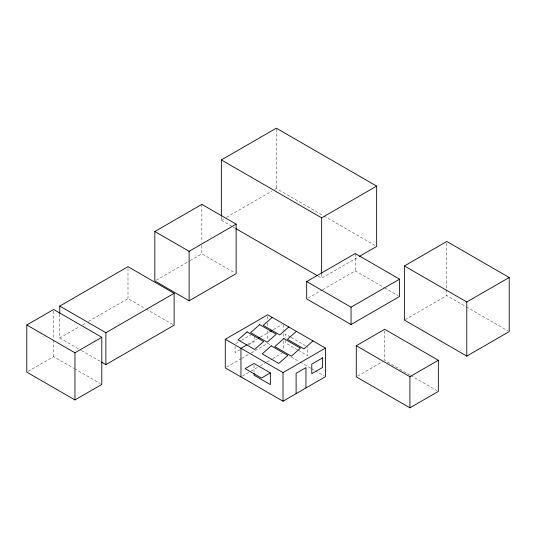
<?xml version="1.0" encoding="UTF-8"?>
<svg xmlns="http://www.w3.org/2000/svg" width="536" height="536" viewBox="0 0 536 536"><rect width="100%" height="100%" fill="white"/><g stroke="black" fill="none" stroke-linecap="round" stroke-linejoin="round"><path stroke-width="0.4" stroke-dasharray="2.68 2.01" d="M221.355 216.959L221.355 220.269L223.525 219.016M226.42 217.341L272.007 191.024M274.901 189.349L276.348 188.511L323.255 215.593M156.278 280.161L189.55 260.952M190.273 260.536L201.851 253.856L234.701 272.824M59.764 314.257L59.764 337.982L79.871 326.37M82.745 324.716L85.619 323.054M88.494 321.399L127.99 298.592L145.29 308.575M28.214 371.334L53.654 356.648L73.774 368.259M318.049 276.094L321.654 278.177L358.564 256.871M308.133 298.063L321.895 290.117M322.618 289.695L355.214 270.881L383.836 287.403M235.813 343.589L240.798 340.708M241.508 340.3L250.774 334.946M247.438 344.581L256.784 339.188M260.375 337.111L269.722 331.71M273.32 329.64L281.949 324.655M240.088 349.693L235.096 352.574L235.096 346.336M248.637 344.755L254.332 341.466L254.332 336.789M226.721 367.039L241.1 358.738M241.823 358.323L248.289 354.591M251.17 352.929L267.705 343.382L270.593 345.043M242.399 376.098L250.312 371.528M251.029 371.113L259.659 366.135M260.375 365.72L266.131 362.396M266.848 361.981L271.879 359.073M272.603 358.658L281.949 353.264M405.102 319.644L446.796 295.577L465.442 306.344M357.7 376.031L382.577 361.673M323.979 216.008L375.93 246.004M466.159 306.76L507.766 330.779M384.553 287.819L398.148 295.664M221.355 220.269L232.175 226.514M232.899 226.936L235.063 228.182M410.073 375.086L384.707 360.44L384.707 330.947M410.797 375.502L436.887 390.57M290.398 337.037L285.346 334.122L285.346 338.055M291.122 337.459L305.56 345.794M297.614 349.861L285.346 342.772L285.346 338.839M298.338 350.276L307.724 355.696L307.724 347.04M291.363 357.036L299.457 361.713M300.18 362.128L311.001 368.379M311.664 368.755L314.612 370.463M315.289 370.852L323.992 375.877M146.006 308.997L172.679 324.387M59.764 337.982L80.661 350.048M81.385 350.464L100.842 361.7M74.497 368.674L100.366 383.608M446.796 243.136L446.796 288.917M446.796 289.748L446.796 295.577M355.214 253.548L355.214 270.881M321.654 274.043L321.654 278.177M283.383 324.642L283.383 330.364M283.383 333.633L283.383 337.72M283.383 340.99L283.383 349.981M276.348 129.009L276.348 188.511M267.705 316.408L267.705 319.677M267.705 322.947L267.705 327.034M267.705 331.121L267.705 340.112M254.017 365.137L254.017 372.654M201.851 204.363L201.851 242.305M201.851 245.602L201.851 253.856M127.99 268.322L127.99 298.592M53.654 311.135L53.654 339.268M53.654 340.099L53.654 356.648"/><path stroke-width="0.8" d="M272.241 317.359L263.21 325.365L279.792 334.94L288.824 326.933M296.435 331.328L287.403 339.335L303.979 348.909L313.011 340.903M221.355 216.135L221.355 159.936L276.348 128.184L376.654 186.093L376.654 246.426L359.288 256.449M154.83 231.512L201.851 204.363L236.135 224.155L236.135 273.648L189.114 300.79L154.83 280.998L154.83 231.512L189.114 251.304L236.135 224.155M26.8 324.984L53.654 309.48L101.8 337.278L101.8 384.439L74.946 399.95L26.8 372.152L26.8 324.984L74.946 352.782L101.8 337.278M59.764 313.439L59.764 306.076L127.99 266.68L174.12 293.313L174.12 325.225L105.887 364.614L101.565 362.115M59.764 306.076L105.887 332.709L174.12 293.313M221.355 159.936L321.654 217.844L376.654 186.093M306.686 281.567L355.214 253.548L399.581 279.162L399.581 296.495L351.047 324.508L306.686 298.9L306.686 281.567L351.047 307.182L399.581 279.162M225.281 339.261L267.705 314.773L325.432 348.105L325.432 376.708L283.015 401.203L225.281 367.87L225.281 339.261L283.015 372.594L325.432 348.105M246.714 344.996L240.965 348.32L240.965 376.929M258.218 338.357L259.659 337.526M270.445 331.295L271.879 330.464M404.385 265.957L446.796 241.468L509.2 277.501L509.2 331.603L466.789 356.092L404.385 320.059L404.385 265.957L466.789 301.982L509.2 277.501M270.352 372.902L261.447 378.041L245.113 368.614L254.017 363.468L270.352 372.902L270.352 384.587L254.017 375.153L254.017 373.485M356.279 345.72L384.707 329.305L438.334 360.272L438.334 391.407L409.906 407.816L356.279 376.855L356.279 345.72L409.906 376.687L438.334 360.272M235.786 228.597L317.325 275.678M466.789 301.982L466.789 356.092M409.906 376.687L409.906 407.816M351.047 307.182L351.047 324.508M321.654 217.844L321.654 273.219M305.949 387.957L305.949 367.602L296.106 373.284L296.106 393.645M283.015 372.594L283.015 401.203M189.114 251.304L189.114 300.79M105.887 332.709L105.887 364.614M74.946 352.782L74.946 399.95M247.056 331.898L238.024 339.904L254.607 349.479L263.638 341.472L247.056 331.898M259.645 324.628L250.62 332.635L267.196 342.209L276.228 334.203L259.645 324.628M271.25 345.867L262.218 353.874L278.8 363.448L287.832 355.442L271.25 345.867M283.839 338.598L274.807 346.604L291.39 356.179L300.421 348.172L283.839 338.598M322.625 357.854L311.785 364.112L311.785 373.679L322.625 367.421L322.625 357.854"/></g></svg>
